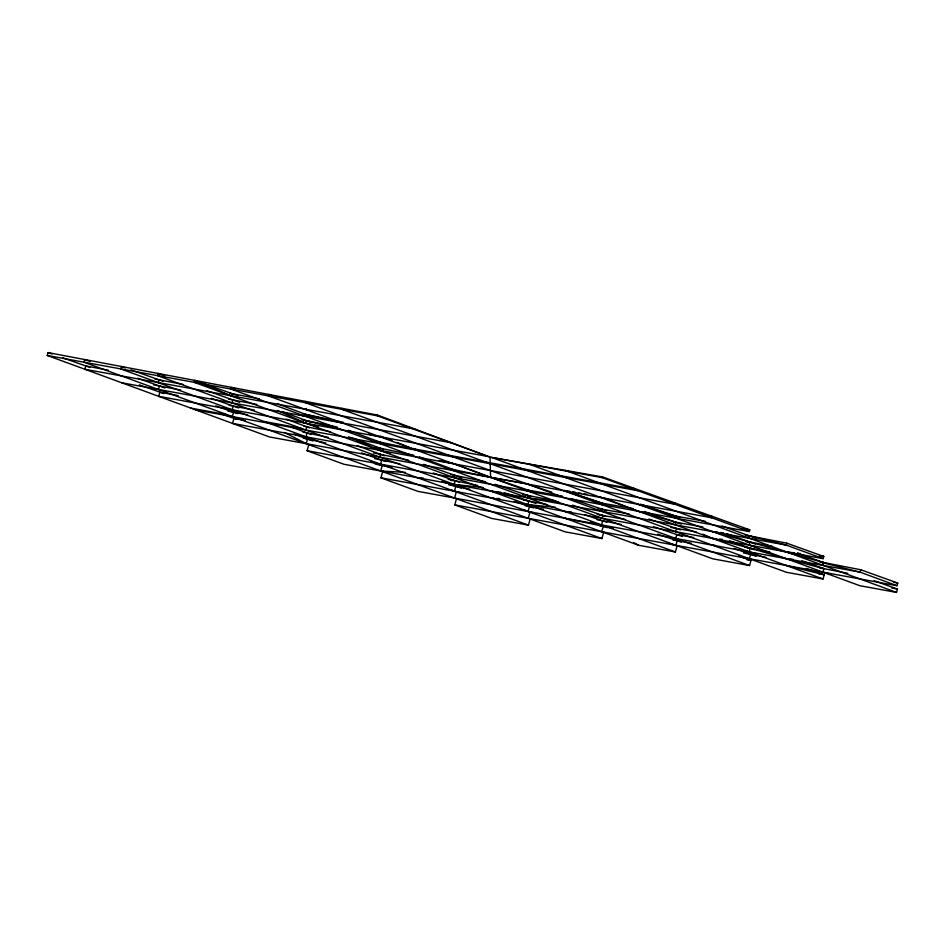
<?xml version="1.0" encoding="UTF-8"?>
<svg xmlns="http://www.w3.org/2000/svg" width="945" height="945" viewBox="0 0 945 945"><rect width="100%" height="100%" fill="white"/><g stroke="black" fill="none" stroke-linecap="round" stroke-linejoin="round"><path stroke-width="1.42" d="M600.819 497.507L600.866 496.763M675.344 524.829L675.852 522.219L638.418 511.292L603.548 497.802M601.87 511.399L602.343 509.284M748.83 538.26L749.432 535.874L786.252 545.1L823.166 558.637L823.768 556.463L786.783 543.174L745.215 535.047M756.224 553.675L749.196 551.904L750.141 548.171L712.27 538.366L702.832 534.185M238.801 398.117L231.82 396.12L232.446 393.758M822.67 565.334L823.438 562.476L712.081 531.539L717.834 532.212M379.701 457.096L380.445 454.344L357.234 445.674M453.175 470.527L453.423 469.594L419.296 456.837M565.027 470.338L896.521 592.409L897.443 589.089L874.149 580.702M675.12 503.035L674.789 504.228L232.553 423.419L233.947 418.363L245.239 420.513M342.114 408.358L341.854 409.315L786.299 572.257L823.036 578.978L824.205 574.796L806.368 568.382M528.208 491.152L528.456 490.219L562.44 496.196M601.552 524.924L602.674 520.825M305.436 401.401L305.105 402.605L749.562 565.547L750.956 560.503L738.636 556.073M305.849 430.022L306.735 426.797M306.026 436.838L307.113 432.94M379.323 443.453L379.713 442.036M380.563 464.172L381.697 460.073M528.078 511.493L529.436 506.532M675.71 538.473L676.785 534.575L693.772 537.563M675.899 545.3L677.152 540.729L691.315 543.221M706.352 515.32L712.117 516.324L711.715 517.765L269.479 436.956L47.25 355.474L48.053 352.591L377.433 415.044L490.053 457.144L602.52 476.93L749.787 529.873L749.326 531.562L307.078 450.741L308.72 444.823L314.342 445.993M158.524 389.517L159.492 386.009M200.127 382.312L194.741 380.41L194.209 382.335L638.666 545.277L675.403 551.998L677.045 546.08L667.406 542.808M231.998 402.948L232.836 399.912M232.186 409.764L233.214 406.066M232.364 416.591L233.58 412.221M47.25 355.474L377.232 415.776L377.433 415.044M819.209 561.649L860.765 569.764L897.75 583.065L897.018 585.711L860.092 572.174L417.855 491.353L380.93 477.816L382.808 471.035M414.973 429.077L84.861 369.271L85.782 365.939L108.344 370.227M416.745 450.281L413.26 448.45M451.828 442.862L121.787 382.808M454.415 491.246L455.785 486.285M454.592 498.062L456.34 491.766L450.859 489.829M530.204 518.77L528.444 525.136L491.707 518.427L454.781 504.89L456.541 498.523M528.22 463.865L859.785 585.687L896.521 592.409M528.255 518.321L530.003 512.013L534.232 512.84M823.036 578.978L491.412 457.392L602.308 477.662L602.52 476.93M125.437 367.936L121.397 366.506L120.736 368.904L565.181 531.858L601.918 538.567L603.796 531.787M633.339 488.01L633.079 488.943L411.961 448.532L397.337 442.508M749.373 558.719L750.59 554.349M786.783 543.174L786.252 545.1L344.004 464.279L307.078 450.741M801.915 560.751L823.827 568.642L822.859 572.15L831.293 574.324M860.765 569.764L860.092 572.174L820.555 562.18M158.335 382.69L159.126 379.855M601.741 531.74L603.264 526.306L564.815 518.203M305.979 409.669L306.31 408.476M293.848 434.003L307.503 439.106L306.215 443.666L284.61 432.526M601.681 504.583L602.083 503.177L564.07 490.786L569.87 491.305M602.048 518.226L602.875 515.497L625.531 519.478M675.533 531.645L676.502 528.456M534.964 506.343L527.889 504.665L528.999 501.074L490.963 491.128L501.004 492.321M390.628 453.742L379.512 450.269L380.15 448.213M454.037 477.591L454.769 475.335M675.167 518.002L675.758 516.135L637.556 504.217M527.334 484.076L551.75 492.109M405.523 472.394L380.752 470.988L382.17 465.519L371.22 461.644M747.436 547.97L750.176 548.194M712.459 545.182L715.294 545.419M417.489 477.709L423.277 478.17M450.777 480.414L455.124 480.769L454.226 484.419L483.06 487.49M491.152 497.956L494.058 498.192M496.976 498.44L499.881 498.676M527.889 504.665L555.424 507.264M712.27 538.366L716.617 538.792M719.523 539.075L722.417 539.359M745.629 541.65L749.976 542.076L749.007 545.076L756.012 546.978M750.141 548.171L785.933 558.613L793.15 559.357M564.626 511.387L571.713 512.143M600.051 515.19L602.875 515.497L597.145 514.375M720.704 532.543L723.575 532.874M746.562 535.543L749.432 535.874M525.361 495.192L528.231 495.534L527.712 497.85L558.259 501.854M785.744 551.797L794.521 552.872M797.45 553.227L800.368 553.593M819.386 555.932L823.768 556.463L819.469 555.625M449.229 468.72L490.597 477.355L527.416 483.84M572.682 491.802L575.505 492.298M578.316 492.794L581.14 493.29M583.963 493.786L586.774 494.282M599.26 502.681L633.115 508.634M670.064 515.131L705.431 521.356M598.09 508.54L629.24 514.021M673.029 521.723L702.891 526.979M670.844 527.452L696.276 531.929M190.843 408.122L227.58 414.831M264.316 421.553L301.065 428.262M195.627 409.882L637.863 490.691M380.93 477.816L823.166 558.637M454.781 504.89L897.018 585.711M749.562 565.547L712.825 558.838L268.368 395.884L268.77 394.443L271.451 395.447M154.897 379.051L183.106 384.402M229.623 393.214L259.261 398.837M153.858 384.934L180.66 390.013M228.607 399.109L256.816 404.46M178.203 395.636L159.87 392.151L158.701 396.345L488.683 456.636L377.232 415.776M228.985 405.263L254.37 410.071M227.946 411.146L247.684 414.89M742.616 528.479L749.787 529.873M525.585 489.664L528.456 490.219M522.62 494.436L555.483 500.85M745.735 541.249L772.455 546.458M523.353 499.976L547.285 504.654M744.518 547.084L769.903 552.034M525.219 505.705L543.54 509.284M597.051 519.726L621.326 524.463M743.55 552.979L766.064 557.373M819.598 567.815L847.771 573.308M893.45 582.226L897.75 583.065M599.035 525.479L613.116 528.231M672.852 539.89L677.152 540.729M746.739 559.676L750.956 560.503M818.571 573.698L824.205 574.796L786.122 565.441M891.808 587.979L897.443 589.089M303.168 413.898L343.118 422.238M302.164 419.757L337.2 427.081M303.936 426.207L330.632 431.782M375.508 441.161L416.875 449.808M302.896 432.066L328.151 437.346M374.527 447.032L413.768 455.23M439.449 460.593L452.312 463.286M303.286 438.22L325.73 442.91M373.429 452.879L408.594 460.227M374.681 458.608L399.936 463.877M450.541 474.461L485.565 481.773M375.141 464.054L391.986 467.574M448.107 479.304L477.638 485.47M448.769 484.82L469.819 489.215M456.34 491.766L459.152 492.357M439.401 460.747L453.742 463.582L490.597 477.355L533.949 492.085M368.432 434.133L379.819 436.744L379.949 435.999L391.986 440.5M342.905 423.206L305.979 414.477L305.483 416.379L298.561 414.548M342.409 429.916L306.369 420.631L305.66 423.195L318.205 426.939M785.933 558.613L823.827 568.642M301.538 422.025L305.66 423.195L277.546 410.496M744.991 550.616L749.196 551.904M640.58 504.193L679.88 517.529M644.254 511.493L681.392 524.097M564.224 490.313L604.835 504.11M648.837 519.053L680.624 529.85M570.768 498.558L606.489 510.702M653.432 526.637L682.29 536.441M572.446 505.162L605.627 516.431M657.874 534.173L681.286 542.135M495.286 484.348L530.995 496.479M584.813 514.753L606.808 522.219M504.146 492.628L535.874 503.413M590.873 522.101L607.387 527.712M514.293 501.393L533.571 507.937M523.117 509.674L530.003 512.013M235.459 388.797L231.419 387.367L230.946 389.045L675.403 551.998M453.423 469.594L457.474 471.023M202.821 383.268L237.939 395.695M423.773 464.373L461.609 477.757M164.808 375.838L158.075 373.452L157.472 375.626L601.918 538.567M206.778 390.687L239.699 402.334M380.445 454.344L384.485 455.773M433.223 473.02L459.246 482.222M130.835 369.838L163.249 381.308M211.267 398.294L238.707 408.004M361.486 452.915L385.796 461.526M442.036 481.418L461.278 488.222M90.118 361.451L84.719 359.549L83.987 362.195L528.444 525.136M137.545 378.236L164.985 387.946M215.743 405.901L237.703 413.674M307.503 439.106L312.889 441.008M48.053 352.591L52.093 354.021M62.866 357.836L89.81 367.369M139.281 384.875L163.981 393.616M222.973 414.489L236.699 419.344M722.063 526.034L756.295 538.343M797.438 553.132L826.178 563.468M726.611 533.677L755.433 544.036M729.634 540.812L754.287 549.671M734.147 548.443L756.071 556.321M602.308 477.662L749.326 531.562M277.334 403.775L311.437 416.521M348.28 430.294L383.812 443.571M281.799 411.453L310.468 422.167M352.839 437.996L382.89 449.229M286.264 419.143L309.464 427.813M290.729 426.821L311.2 434.476M194.741 380.41L231.82 396.12M348.646 436.779L379.512 450.269M633.599 542.572L638.666 545.277M490.053 457.144L490.597 477.355"/></g></svg>
